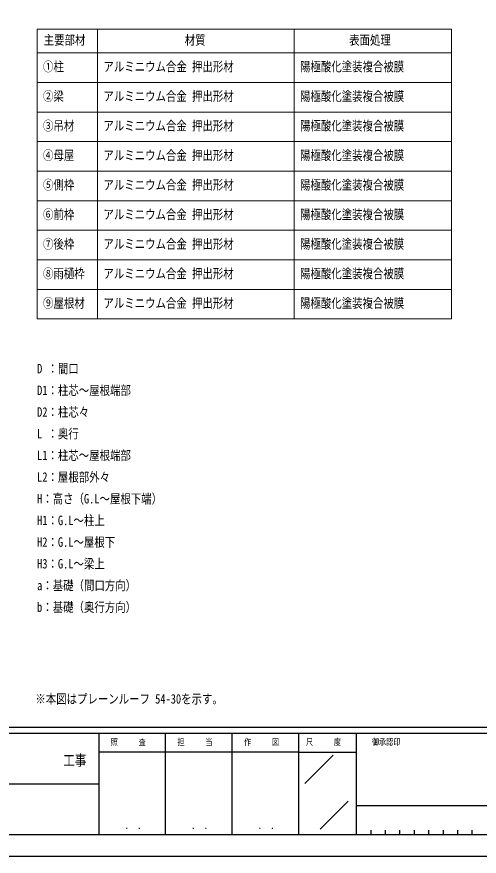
# Model space of a CAD drawing. Units: millimetres, scale not verified. Extents: x -14718 to 14718, y -10395 to 10395.
# Drawn here: x 3541 to 9135, y -10395 to -229 of the extents above; entities that cross this region are included whole.
import ezdxf
from ezdxf.enums import TextEntityAlignment as Align

# ---------------------------------------------------------------- set-up
doc = ezdxf.new("R2010")
doc.units = ezdxf.units.MM
doc.header["$LTSCALE"] = 40
doc.layers.add('0-1_TABLE1', color=7, linetype='Continuous', lineweight=18)
doc.layers.add('0-2_USER1', color=3, linetype='Continuous')
doc.layers.add('0-7_YKK_ZWAK', color=7, linetype='Continuous')
doc.styles.add('ＭＳ ゴシック', font='')
doc.styles.get('ＭＳ ゴシック').set_extended_font_data('MS Gothic')

msp = doc.modelspace()

# ---------------------------------------------------------------- linework, layer by layer
at = {"layer": '0-1_TABLE1'}
for p, q in [((3787, -380.43), (8798.84, -380.43)), ((3787, -380.43), (3787, -3888.72)), ((4517.86, -380.43), (4517.86, -3888.72)), ((6896.03, -380.43), (6896.03, -3888.72)), ((8798.84, -380.43), (8798.84, -3888.72)), ((3787, -666.83), (8798.84, -666.83)), ((3787, -1024.81), (8798.84, -1024.81)), ((3787, -1382.8), (8798.84, -1382.8)), ((3787, -1740.79), (8798.84, -1740.79)), ((3787, -2098.78), (8798.84, -2098.78)), ((3787, -2456.77), (8798.84, -2456.77)), ((3787, -2814.76), (8798.84, -2814.76)), ((3787, -3172.75), (8798.84, -3172.75)), ((3787, -3530.74), (8798.84, -3530.74)), ((3787, -3888.72), (8798.84, -3888.72))]:
    msp.add_line(p, q, dxfattribs=at)
at = {"layer": '0-7_YKK_ZWAK'}
for p, q in [((13632.57, -8837.5), (-13667.43, -8837.5)), ((13632.57, -8837.5), (-13667.43, -8837.5)), ((4532.57, -8907.5), (-17.43, -8907.5)), ((4532.57, -8907.5), (-17.43, -8907.5)), ((5337.57, -8907.5), (5337.57, -10132.5)), ((5337.57, -8907.5), (5337.57, -10132.5)), ((6142.57, -8907.5), (6142.57, -10132.5)), ((6142.57, -8907.5), (6142.57, -10132.5)), ((6947.57, -8907.5), (6947.57, -10132.5)), ((7647.57, -8907.5), (6947.57, -8907.5)), ((6947.57, -8907.5), (6947.57, -10132.5)), ((7647.57, -8907.5), (6947.57, -8907.5)), ((11261.32, -8907.5), (7647.57, -8907.5)), ((7647.57, -8907.5), (7647.57, -10132.5)), ((11261.32, -8907.5), (7647.57, -8907.5)), ((7647.57, -8907.5), (7647.57, -10132.5)), ((6947.57, -9135), (4532.57, -9135)), ((6947.57, -9135), (4532.57, -9135)), ((6947.57, -9135), (7647.57, -9135)), ((6947.57, -9135), (7647.57, -9135)), ((7024.87, -9514.02), (7367.63, -9171.25)), ((7024.87, -9514.02), (7367.63, -9171.25)), ((-17.43, -9520), (4532.57, -9520)), ((-17.43, -9520), (4532.57, -9520)), ((7212.35, -10065.96), (7549.12, -9729.19)), ((7212.35, -10065.96), (7549.12, -9729.19)), ((7647.57, -9782.5), (11261.32, -9782.5)), ((7647.57, -9782.5), (11261.32, -9782.5)), ((-17.43, -10132.5), (4532.57, -10132.5)), ((-17.43, -10132.5), (4532.57, -10132.5)), ((4532.57, -10132.5), (6947.57, -10132.5)), ((4532.57, -10132.5), (6947.57, -10132.5)), ((6947.57, -10132.5), (7647.57, -10132.5)), ((6947.57, -10132.5), (7647.57, -10132.5)), ((7647.57, -10132.5), (11261.32, -10132.5)), ((7647.57, -10132.5), (11261.32, -10132.5)), ((7822.57, -10080), (7822.57, -10132.5)), ((7822.57, -10080), (7822.57, -10132.5)), ((7997.57, -10080), (7997.57, -10132.5)), ((7997.57, -10080), (7997.57, -10132.5)), ((8172.57, -10080), (8172.57, -10132.5)), ((8172.57, -10080), (8172.57, -10132.5)), ((8347.57, -10080), (8347.57, -10132.5)), ((8347.57, -10080), (8347.57, -10132.5)), ((8522.57, -10080), (8522.57, -10132.5)), ((8522.57, -10080), (8522.57, -10132.5)), ((8697.57, -10080), (8697.57, -10132.5)), ((8697.57, -10080), (8697.57, -10132.5)), ((8872.57, -10080), (8872.57, -10132.5)), ((8872.57, -10080), (8872.57, -10132.5)), ((9047.57, -10080), (9047.57, -10132.5)), ((9047.57, -10080), (9047.57, -10132.5))]:
    msp.add_line(p, q, dxfattribs=at)
msp.add_lwpolyline([(-14717.5, -10395), (14717.5, -10395), (14717.5, 10395), (-14717.5, 10395)], close=True, dxfattribs=at)
msp.add_lwpolyline([(-14717.5, -10395), (14717.5, -10395), (14717.5, 10395), (-14717.5, 10395)], close=True, dxfattribs=at)
msp.add_lwpolyline([(6947.57, -8907.5), (4532.57, -8907.5), (4532.57, -10132.5)], dxfattribs=at)
msp.add_lwpolyline([(6947.57, -8907.5), (4532.57, -8907.5), (4532.57, -10132.5)], dxfattribs=at)

# ---------------------------------------------------------------- texts
at = {"layer": '0-1_TABLE1', "style": 'ＭＳ ゴシック', "width": 0.8}
for s, p in [('主要部材', (3866.83, -602.38)), ('材質', (5572.54, -602.38)), ('表面処理', (7561.83, -602.38)), ('①柱', (3858.59, -924.57)), ('アルミニウム合金 押出形材', (4589.45, -924.57)), ('陽極酸化塗装複合被膜', (6967.62, -924.57)), ('②梁', (3858.59, -1282.56)), ('アルミニウム合金 押出形材', (4589.45, -1282.56)), ('陽極酸化塗装複合被膜', (6967.62, -1282.56)), ('③吊材', (3858.59, -1640.55)), ('アルミニウム合金 押出形材', (4589.45, -1640.55)), ('陽極酸化塗装複合被膜', (6967.62, -1640.55)), ('④母屋', (3858.59, -1998.54)), ('アルミニウム合金 押出形材', (4589.45, -1998.54)), ('陽極酸化塗装複合被膜', (6967.62, -1998.54)), ('⑤側枠', (3858.59, -2356.52)), ('アルミニウム合金 押出形材', (4589.45, -2356.52)), ('陽極酸化塗装複合被膜', (6967.62, -2356.52)), ('⑥前枠', (3858.59, -2714.51)), ('アルミニウム合金 押出形材', (4589.45, -2714.51)), ('陽極酸化塗装複合被膜', (6967.62, -2714.51)), ('⑦後枠', (3858.59, -3072.5)), ('アルミニウム合金 押出形材', (4589.45, -3072.5)), ('陽極酸化塗装複合被膜', (6967.62, -3072.5)), ('⑧雨樋枠', (3858.59, -3430.49)), ('アルミニウム合金 押出形材', (4589.45, -3430.49)), ('陽極酸化塗装複合被膜', (6967.62, -3430.49)), ('⑨屋根材', (3858.59, -3788.48)), ('アルミニウム合金 押出形材', (4589.45, -3788.48)), ('陽極酸化塗装複合被膜', (6967.62, -3788.48))]:
    msp.add_text(s, height=115.5, dxfattribs=at).set_placement(p, align=Align.BOTTOM_LEFT)
at = {"layer": '0-2_USER1', "style": 'ＭＳ ゴシック', "width": 0.8}
for s, p in [('D ：間口', (3787, -4582.73)), ('D1：柱芯～屋根端部', (3787, -4845.23)), ('D2：柱芯々', (3787, -5107.73)), ('L ：奥行', (3787, -5370.23)), ('L1：柱芯～屋根端部', (3787, -5632.73)), ('L2：屋根部外々', (3787, -5895.23)), ('H：高さ（G.L～屋根下端）', (3787, -6157.73)), ('H1：G.L～柱上', (3787, -6420.23)), ('H2：G.L～屋根下', (3787, -6682.73)), ('H3：G.L～梁上', (3787, -6945.23)), ('a：基礎（間口方向）', (3787, -7207.73)), ('b：基礎（奥行方向）', (3787, -7470.23)), ('※本図はプレーンルーフ 54-30を示す。', (3765.78, -8581.74))]:
    msp.add_text(s, height=115.5, dxfattribs=at).set_placement(p, align=Align.BOTTOM_LEFT)
at = {"layer": '0-7_YKK_ZWAK', "style": 'ＭＳ ゴシック', "width": 0.8}
for s, height, p in [('照     査', 76.98, (4677.47, -9073.75)), ('照     査', 76.98, (4677.47, -9073.75)), ('担     当', 76.98, (5485.27, -9073.75)), ('担     当', 76.98, (5485.27, -9073.75)), ('作     図', 76.98, (6290.27, -9073.75)), ('作     図', 76.98, (6290.27, -9073.75)), ('尺     度', 76.98, (7039.97, -9073.75)), ('尺     度', 76.98, (7039.97, -9073.75)), ('御承認印', 76.98, (7836.98, -9073.75)), ('御承認印', 76.98, (7836.98, -9073.75)), ('工事', 128.3, (4103.17, -9336.13)), ('工事', 128.3, (4103.17, -9336.13)), ('． ．', 90.71, (4847.5, -10095.23)), ('． ．', 90.71, (4847.5, -10095.23)), ('． ．', 90.71, (5652.5, -10095.23)), ('． ．', 90.71, (5652.5, -10095.23)), ('． ．', 90.71, (6457.5, -10095.23)), ('． ．', 90.71, (6457.5, -10095.23))]:
    msp.add_text(s, height=height, dxfattribs=at).set_placement(p, align=Align.BOTTOM_LEFT)

doc.saveas('drawing.dxf')
